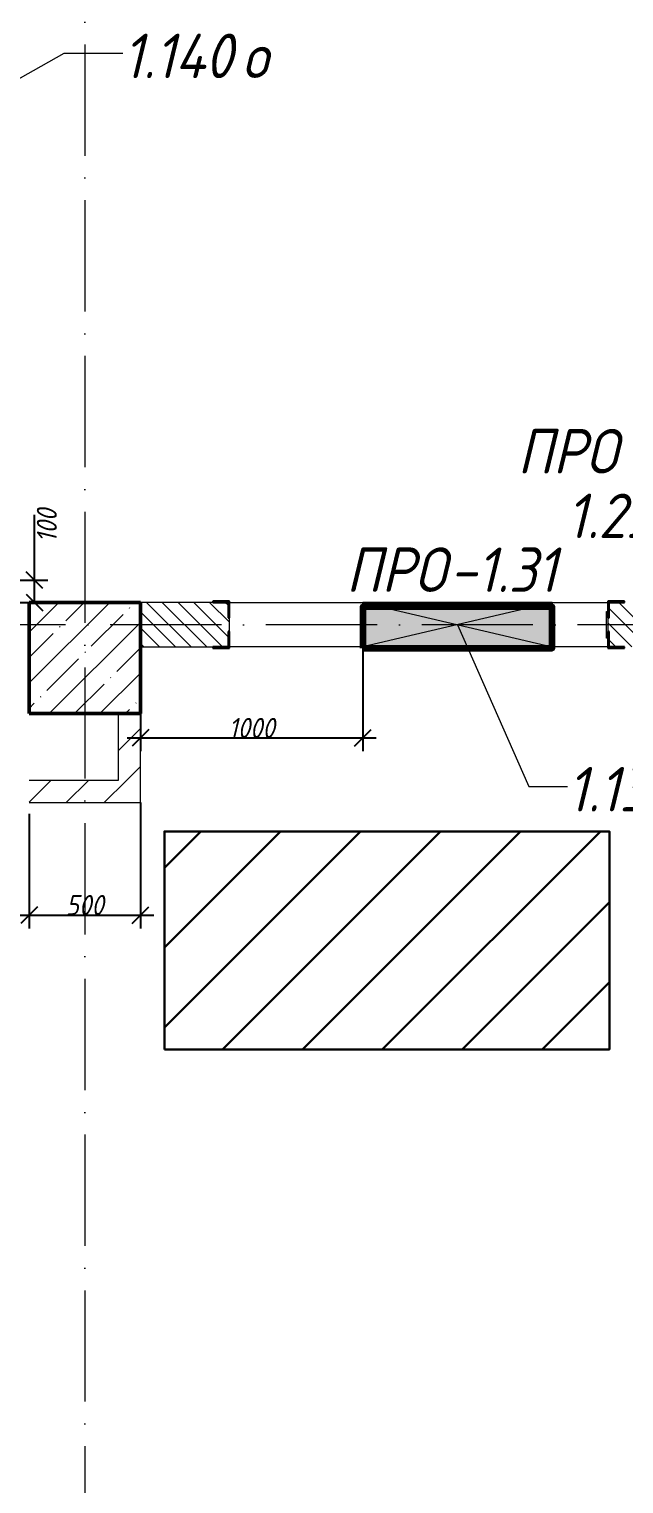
# Model space of a CAD drawing. Header units: millimetres. Extents: x -356862 to 418287, y 0 to 839748.
# Drawn here: x -146815 to -144142, y 518234 to 524774 of the extents above; entities that cross this region are included whole.
import ezdxf

# ---------------------------------------------------------------- set-up
doc = ezdxf.new("R2010")
doc.units = ezdxf.units.MM
doc.linetypes.add('50_200_ШТРИХ_1Т_ш5_п1_п1_', pattern=[700, 500, -100, 0, -100])
for name, color, linetype, lineweight in [('0) строит. леса', 20, 'Continuous', 30), ('9.7) Заделка 956 шт', 6, 'Continuous', 158), ('A-____-____-DIMS', 7, 'Continuous', 9), ('A-DETL-GENF-OTLN', 7, 'Continuous', 9), ('A-GENM-____-IDEN', 7, 'Continuous', 9), ('A-GENM-____-MCUT', 7, 'Continuous', 25), ('A-GENM-____-OTLN', 7, 'Continuous', 9), ('A-GENM-____-OTLN-1', 7, 'Continuous', 25), ('A-GLAZ-____-IDEN', 7, 'Continuous', 9), ('A-GLAZ-____-OTLN', 7, 'Continuous', 9), ('A-WALL-____-MCUT', 7, 'Continuous', 13), ('A-WALL-____-PATT-1', 7, 'Continuous', 9), ('A-WALL-FNSH-MCUT-1', 7, 'Continuous', 9), ('I-WALL-____-OTLN', 7, 'Continuous', 9), ('S-COLS-____-MCUT', 7, 'Continuous', 50), ('S-COLS-____-OTLN', 7, 'Continuous', 9), ('S-GRID-____-OTLN-1', 7, '50_200_ШТРИХ_1Т_ш5_п1_п1_', 9)]:
    doc.layers.add(name, color=color, linetype=linetype, lineweight=lineweight)
doc.styles.add('ISOCPEUR_I_11', font='isocpeui.ttf', dxfattribs={"width": 0.9, "height": 200})
doc.styles.add('ISOCPEUR_I_7', font='isocpeui.ttf', dxfattribs={"width": 0.9, "height": 90})
doc.dimstyles.new('ISO-1_8_0_9К_СРЕДНИЙ_Кладочные_1', dxfattribs={"dimscale": 304.8, "dimtxt": 89.638306, "dimasz": 0.246063, "dimexe": 0.19685, "dimexo": 0, "dimgap": 0, "dimtad": 1, "dimdec": 3, "dimrnd": 0.001, "dimdsep": 46, "dimtxsty": 'ISOCPEUR_I_7', "dimblk1": 'OBLIQUE', "dimblk2": 'OBLIQUE', "dimsah": 1, "dimcen": 0.09, "dimdle": 0.19685, "dimazin": 0, "dimtfac": 1, "dimtdec": 4, "dimtix": 1, "dimtmove": 0, "dimatfit": 3, "dimfxl": 1, "dimtvp": 1, "dimtolj": 1, "dimtzin": 0, "dimarcsym": 2})
doc.dimstyles.new('ISO-1_8_0_9К_СРЕДНИЙ_Кладочные_2', dxfattribs={"dimscale": 304.8, "dimtxt": 89.638306, "dimasz": 0.246063, "dimexe": 0.19685, "dimexo": 0, "dimgap": 0, "dimtad": 1, "dimdec": 3, "dimrnd": 0.001, "dimdsep": 46, "dimtxsty": 'ISOCPEUR_I_7', "dimblk1": 'OBLIQUE', "dimblk2": 'OBLIQUE', "dimsah": 1, "dimcen": 0.09, "dimdle": 0.19685, "dimazin": 0, "dimtfac": 1, "dimtdec": 4, "dimtix": 1, "dimtmove": 1, "dimatfit": 3, "dimfxl": 1, "dimtvp": 1, "dimtolj": 1, "dimtzin": 0, "dimarcsym": 2})
pattern_1 = [(45, (-176515.07, 459015.94), (-84.85281, 84.85281), [])]

# ---------------------------------------------------------------- blocks, each defined once
blk = doc.blocks.new('BSC_Колонна _Прямоугольная - 500х500-V53-АР1_План отверстий 1 этажа в осях 1-64_Ю-ЯЯ')
at = {"layer": 'S-COLS-____-OTLN'}
h = blk.add_hatch(dxfattribs=at)
h.set_pattern_fill('FP_60', color=256, style=0, pattern_type=2)
h.set_pattern_definition([(45, (-29950, -62931.04), (-114.04925, 114.04925), []), (45, (-29835.95, -62931.04), (-114.04925, 114.04925), [201.613, -40.323, 3.353, -36.97])])
h.paths.add_polyline_path([(-250, -250), (250, -250), (250, 250), (-250, 250)], flags=0)
at = {"layer": 'S-COLS-____-MCUT'}
for p, q in [((250, 250), (-250, 250)), ((-250, 250), (-250, -250)), ((250, -250), (250, 250)), ((-250, -250), (250, -250))]:
    blk.add_line(p, q, dxfattribs=at)
blk = doc.blocks.new('Фахверк_СКБ_Уголок - 200_4010-27904266-АР1_План отверстий 1 этажа в осях 1-64_Ю-ЯЯ')
at = {"layer": 'A-GENM-____-MCUT'}
for p, q in [((125, 156), (50, 156)), ((50, 156), (50, 150)), ((50, 150), (119, 150)), ((119, 150), (119, 81)), ((125, 81), (125, 156)), ((119, 81), (125, 81)), ((125, 19), (119, 19)), ((119, 19), (119, -50)), ((125, -56), (125, 19)), ((119, -50), (50, -50)), ((50, -50), (50, -56)), ((50, -56), (125, -56))]:
    blk.add_line(p, q, dxfattribs=at)
blk = doc.blocks.new('154_Стойка_СКБ_Уголок - СМ-2530_200-28213945-АР1_План отверстий 1 этажа в осях 1-64_Ю-ЯЯ')
at = {"layer": 'A-GENM-____-MCUT'}
for p, q in [((125, 156), (125, 81)), ((200, 156), (125, 156)), ((131, 81), (131, 150)), ((131, 150), (200, 150)), ((200, 150), (200, 156)), ((125, 81), (131, 81)), ((131, 19), (125, 19)), ((125, 19), (125, -56)), ((131, -50), (131, 19)), ((125, -56), (200, -56)), ((200, -50), (131, -50)), ((200, -56), (200, -50))]:
    blk.add_line(p, q, dxfattribs=at)
blk = doc.blocks.new('Стойка_Влож_Полоса боковая - Полоса-28213942-АР1_План отверстий 1 этажа в осях 1-64_Ю-ЯЯ')
at = {"layer": 'A-GENM-____-OTLN'}
for p, q in [((-5, 60), (0, 60)), ((-5, -60), (-5, 60)), ((0, 31), (0, -31)), ((0, -60), (-5, -60))]:
    blk.add_line(p, q, dxfattribs=at)
blk = doc.blocks.new('AR_Отверстие прямоугольное _в стене_ - AR_Отверстие прямоугольное _в стене__ОВ-36666481-АР1_План отверстий 1 этажа в осях 1-64_Ю-ЯЯ')
at = {"layer": 'A-GLAZ-____-OTLN'}
blk.add_hatch(color=256, dxfattribs=at).paths.add_polyline_path([(425, -100), (425, 100), (-425, 100), (-425, -100)], flags=0)
at = {"layer": 'A-DETL-GENF-OTLN'}
for p, q in [((-425, -100), (-425, 100)), ((-425, 100), (425, 100)), ((425, 100), (-425, -100)), ((-425, 100), (425, -100)), ((425, 100), (-425, 100)), ((-425, 100), (-425, -100)), ((425, 100), (425, -100)), ((425, -100), (425, 100)), ((425, -100), (-425, -100)), ((-425, -100), (425, -100))]:
    blk.add_line(p, q, dxfattribs=at)
blk = doc.blocks.new('_Oblique')
at = {"color": 0, "linetype": 'ByBlock', "lineweight": -2}
blk.add_line((-0.5, -0.5), (0.5, 0.5), dxfattribs=at)
blk = doc.blocks.new('*D13569')
at = {"layer": 'A-____-____-DIMS', "color": 0, "lineweight": -2, "transparency": 16777216}
for p, q in [((-146790.5, 522297), (-146790.5, 522590.2)), ((-146790.5, 522197), (-146790.5, 522357)), ((-147259.1, 522297), (-146730.5, 522297)), ((-146945.1, 522197), (-146730.5, 522197))]:
    blk.add_line(p, q, dxfattribs=at)
at = {"layer": 'Defpoints', "color": 0, "transparency": 16777216}
for p in [(-147259.1, 522297), (-146945.1, 522197), (-146790.5, 522197)]:
    blk.add_point(p, dxfattribs=at)
at = {"layer": 'A-____-____-DIMS', "color": 0, "lineweight": -2, "transparency": 16777216, "xscale": 75, "yscale": 75, "zscale": 75}
for p, rotation in [((-146790.5, 522297), 90), ((-146790.5, 522197), 270)]:
    blk.add_blockref('_Oblique', p, dxfattribs=dict(at, rotation=rotation))
at = {"layer": 'A-____-____-DIMS', "color": 0, "transparency": 16777216, "insert": (-146780.4, 522466.1), "char_height": 90, "width": 368.207, "attachment_point": 1, "rotation": 90, "line_spacing_factor": 1.149209, "style": 'ISOCPEUR_I_7'}
blk.add_mtext('\\A1;100', dxfattribs=at)
blk = doc.blocks.new('*D13588')
at = {"layer": 'A-____-____-DIMS', "color": 0, "lineweight": -2, "transparency": 16777216}
for p, q in [((-145315.1, 521991), (-145315.1, 521527.8)), ((-146315.1, 521697), (-146315.1, 521527.8)), ((-146375.1, 521587.8), (-145255.1, 521587.8))]:
    blk.add_line(p, q, dxfattribs=at)
at = {"layer": 'Defpoints', "color": 0, "transparency": 16777216}
for p in [(-145315.1, 521991), (-146315.1, 521697), (-145315.1, 521587.8)]:
    blk.add_point(p, dxfattribs=at)
at = {"layer": 'A-____-____-DIMS', "color": 0, "lineweight": -2, "transparency": 16777216, "xscale": 75, "yscale": 75, "zscale": 75, "rotation": 180}
blk.add_blockref('_Oblique', (-146315.1, 521587.8), dxfattribs=at)
at = {"layer": 'A-____-____-DIMS', "color": 0, "lineweight": -2, "transparency": 16777216, "xscale": 75, "yscale": 75, "zscale": 75}
blk.add_blockref('_Oblique', (-145315.1, 521587.8), dxfattribs=at)
at = {"layer": 'A-____-____-DIMS', "color": 0, "transparency": 16777216, "insert": (-145815.1, 521632.8), "char_height": 90, "width": 504.733, "attachment_point": 5, "style": 'ISOCPEUR_I_7'}
blk.add_mtext('\\A1;1000', dxfattribs=at)
blk = doc.blocks.new('*D13592')
at = {"layer": 'A-____-____-DIMS', "color": 0, "lineweight": -2, "transparency": 16777216}
for p, q in [((-146315.1, 521297), (-146315.1, 520731.7)), ((-146815.1, 521247), (-146815.1, 520731.7)), ((-146875.1, 520791.7), (-146255.1, 520791.7))]:
    blk.add_line(p, q, dxfattribs=at)
at = {"layer": 'Defpoints', "color": 0, "transparency": 16777216}
for p in [(-146315.1, 521297), (-146815.1, 521247), (-146315.1, 520791.7)]:
    blk.add_point(p, dxfattribs=at)
at = {"layer": 'A-____-____-DIMS', "color": 0, "lineweight": -2, "transparency": 16777216, "xscale": 75, "yscale": 75, "zscale": 75, "rotation": 180}
blk.add_blockref('_Oblique', (-146815.1, 520791.7), dxfattribs=at)
at = {"layer": 'A-____-____-DIMS', "color": 0, "lineweight": -2, "transparency": 16777216, "xscale": 75, "yscale": 75, "zscale": 75}
blk.add_blockref('_Oblique', (-146315.1, 520791.7), dxfattribs=at)
at = {"layer": 'A-____-____-DIMS', "color": 0, "transparency": 16777216, "insert": (-146565.1, 520836.7), "char_height": 90, "width": 409.578, "attachment_point": 5, "style": 'ISOCPEUR_I_7'}
blk.add_mtext('\\A1;500', dxfattribs=at)

msp = doc.modelspace()

# ---------------------------------------------------------------- hatches: boundary and pattern name
at = {"layer": '0) строит. леса'}
h = msp.add_hatch(dxfattribs=at)
h.set_pattern_fill('ANSI31', color=256, scale=80)
h.set_pattern_definition([(45, (-145767.17, 666206.45), (-179.60512, 179.60512), [])])
h.paths.add_polyline_path([(-146207.3973, 520187.9519), (-144207.3973, 520187.9519), (-144207.3973, 521167.9519), (-146207.3973, 521167.9519)])
at = {"layer": 'A-WALL-____-PATT-1'}
h = msp.add_hatch(dxfattribs=at)
h.set_pattern_fill('FP_6', color=256, style=0, pattern_type=2)
h.set_pattern_definition([(135, (-176515.067, 459015.94), (-35.35534, -35.35534), [])])
h.paths.add_polyline_path([(-141180.4629, 521996.983), (-140815.0675, 521996.983), (-140815.0675, 522196.983), (-141459.0675, 522196.983), (-141459.0675, 522127.983), (-141465.0675, 522127.983), (-141465.0675, 522065.983), (-141459.0675, 522065.983), (-141459.0675, 521996.983), (-141390.0675, 521996.983)], flags=0)
h.paths.add_polyline_path([(-142947.9635, 521996.983), (-142371.0675, 521997.6316), (-142371.0675, 522065.983), (-142365.0675, 522065.983), (-142365.0675, 522127.983), (-142371.0675, 522127.983), (-142371.0675, 522196.983), (-143045.0675, 522196.983), (-143045.0675, 521996.983)], flags=0)
h.paths.add_polyline_path([(-144140.0675, 521996.983), (-143745.0675, 521996.983), (-143745.0675, 522196.983), (-144209.0675, 522196.3343), (-144209.0675, 522127.983), (-144215.0675, 522127.983), (-144215.0675, 522065.983), (-144209.0675, 522065.983), (-144209.0675, 521996.983)], flags=0)
h.paths.add_polyline_path([(-145921.0675, 521996.983), (-145921.0675, 522065.983), (-145915.0675, 522065.983), (-145915.0675, 522127.983), (-145921.0675, 522127.983), (-145921.0675, 522196.983), (-146315.0675, 522196.983), (-146315.0675, 521996.983), (-145990.0675, 521996.983)], flags=0)
h = msp.add_hatch(dxfattribs=at)
h.set_pattern_fill('FP_4', color=256, style=0, pattern_type=2)
h.set_pattern_definition(pattern_1)
h.paths.add_polyline_path([(-146315.0675, 521396.983), (-146315.0675, 521696.983), (-146415.0675, 521696.983), (-146415.0675, 521396.983)], flags=0)
h = msp.add_hatch(dxfattribs=at)
h.set_pattern_fill('FP_4', color=256, style=0, pattern_type=2)
h.set_pattern_definition(pattern_1)
h.paths.add_polyline_path([(-146315.0675, 521296.983), (-146315.0675, 521396.983), (-146815.0675, 521396.983), (-146815.0675, 521296.983), (-146482.9649, 521296.983)], flags=0)
h.paths.add_polyline_path([(-147315.0675, 521296.983), (-147315.0675, 521396.983), (-151635.0675, 521396.983), (-151635.0675, 521296.983), (-148250.4655, 521296.983)], flags=0)

# ---------------------------------------------------------------- linework, layer by layer
at = {"layer": '0) строит. леса'}
msp.add_lwpolyline([(-146207.3973, 520187.9519), (-144207.3973, 520187.9519), (-144207.3973, 521167.9519), (-146207.3973, 521167.9519)], close=True, dxfattribs=at)
at = {"layer": '9.7) Заделка 956 шт'}
msp.add_lwpolyline([(-145315.0675, 521990.983), (-144465.0675, 521990.983), (-144465.0675, 522177.4324), (-145315.0675, 522177.4324)], close=True, dxfattribs=at)
at = {"layer": 'A-GLAZ-____-IDEN'}
for p, q in [((-147365.0675, 524266.983), (-146656.9414, 524666.286)), ((-146656.9414, 524666.286), (-146393.3463, 524666.286)), ((-144890.0675, 522096.983), (-144569.449, 521369.8073)), ((-144569.449, 521369.8073), (-144395.5956, 521369.8073))]:
    msp.add_line(p, q, dxfattribs=at)
at = {"layer": 'A-WALL-____-MCUT'}
for p, q in [((-145990.0675, 522196.983), (-146315.0675, 522196.983)), ((-145915.0675, 522065.983), (-145915.0675, 522127.983)), ((-146315.0675, 521996.983), (-145990.0675, 521996.983))]:
    msp.add_line(p, q, dxfattribs=at)
at = {"layer": 'A-WALL-FNSH-MCUT-1'}
for p, q in [((-146415.0675, 521696.983), (-146415.0675, 521396.983)), ((-146315.0675, 521296.983), (-146315.0675, 521696.983)), ((-146415.0675, 521396.983), (-146815.0675, 521396.983)), ((-146815.0675, 521296.983), (-146315.0675, 521296.983))]:
    msp.add_line(p, q, dxfattribs=at)
at = {"layer": 'I-WALL-____-OTLN'}
for p, q in [((-145915.0675, 522196.983), (-145315.0675, 522196.983)), ((-144465.0675, 522196.983), (-144215.0675, 522196.983)), ((-145315.0675, 521996.983), (-145915.0675, 521996.983)), ((-144215.0675, 521996.983), (-144465.0675, 521996.983))]:
    msp.add_line(p, q, dxfattribs=at)
at = {"layer": 'S-GRID-____-OTLN-1'}
for p, q in [((-146565.0675, 549908.7924), (-146565.0675, 511907.5288)), ((-72440.6609, 522096.983), (-181183.8377, 522096.983))]:
    msp.add_line(p, q, dxfattribs=at)

# ---------------------------------------------------------------- block references
at = {"layer": 'A-GENM-____-OTLN'}
msp.add_blockref('Стойка_Влож_Полоса боковая - Полоса-28213942-АР1_План отверстий 1 этажа в осях 1-64_Ю-ЯЯ', (-144215.0675, 522096.983), dxfattribs=at)
at = {"layer": 'A-GENM-____-OTLN-1'}
for name, p in [('Фахверк_СКБ_Уголок - 200_4010-27904266-АР1_План отверстий 1 этажа в осях 1-64_Ю-ЯЯ', (-146040.0675, 522046.983)), ('154_Стойка_СКБ_Уголок - СМ-2530_200-28213945-АР1_План отверстий 1 этажа в осях 1-64_Ю-ЯЯ', (-144340.0675, 522046.983))]:
    msp.add_blockref(name, p, dxfattribs=at)
at = {"layer": 'A-GLAZ-____-OTLN'}
msp.add_blockref('AR_Отверстие прямоугольное _в стене_ - AR_Отверстие прямоугольное _в стене__ОВ-36666481-АР1_План отверстий 1 этажа в осях 1-64_Ю-ЯЯ', (-144890.0675, 522096.983), dxfattribs=at)
at = {"layer": 'S-COLS-____-OTLN'}
msp.add_blockref('BSC_Колонна _Прямоугольная - 500х500-V53-АР1_План отверстий 1 этажа в осях 1-64_Ю-ЯЯ', (-146565.0675, 521946.983), dxfattribs=at)

# ---------------------------------------------------------------- texts
at = {"layer": 'A-GENM-____-IDEN', "char_height": 200, "attachment_point": 1, "style": 'ISOCPEUR_I_11'}
for s, insert, width in [('ПРО', (-144620.4303, 522976.4844), 562.784625), ('ПРО', (-145390.6241, 522444.0991), 562.784625), ('-1.31', (-144926.2804, 522444.0991), 620.506125)]:
    msp.add_mtext(s, dxfattribs=dict(at, insert=insert, width=width))
at = {"layer": 'A-GLAZ-____-IDEN', "char_height": 200, "attachment_point": 1, "style": 'ISOCPEUR_I_11'}
for s, insert, width in [('1.140', (-146393.3463, 524753.9006), 649.366875), ('\\fISOCPEUR|b0|i1|c204|p34|;\\W.9;о', (-145857.5651, 524753.9006), 158.734125), ('1.23', (-144399.8778, 522686.2347), 505.063125), ('1.137', (-144395.5956, 521457.4219), 620.506125)]:
    msp.add_mtext(s, dxfattribs=dict(at, insert=insert, width=width))

# ---------------------------------------------------------------- dimensions: what is measured, and where the dimension line sits
at = {"layer": 'A-____-____-DIMS'}
dim = msp.add_linear_dim(base=(-146790.4975, 522196.983), p1=(-147259.0675, 522296.983), p2=(-146945.0675, 522196.983), angle=90, dimstyle='ISO-1_8_0_9К_СРЕДНИЙ_Кладочные_1', override={"dimpost": '<>', "dimfxl": 329.539072}, dxfattribs=at)
dim.commit()
dim.dimension.update_dxf_attribs({"geometry": '*D13569', "text_midpoint": (-146720.3588, 522590.1949), "dimtype": 160, "text_rotation": 90})
for base, p1, p2, override, picture, middle in [((-145315.0675, 521587.818), (-146315.0675, 521696.983), (-145315.0675, 521990.983), {"dimpost": '<>', "dimfxl": 1042.322407}, '*D13588', (-145815.0675, 521632.818)), ((-146315.0675, 520791.7076), (-146815.0675, 521246.983), (-146315.0675, 521296.983), {"dimpost": '<>', "dimfxl": 502.493781}, '*D13592', (-146565.0675, 520836.7076))]:
    dim = msp.add_linear_dim(base=base, p1=p1, p2=p2, dimstyle='ISO-1_8_0_9К_СРЕДНИЙ_Кладочные_2', override=override, dxfattribs=at)
    dim.commit()
    dim.dimension.update_dxf_attribs({"geometry": picture, "text_midpoint": middle})

doc.saveas('drawing.dxf')
